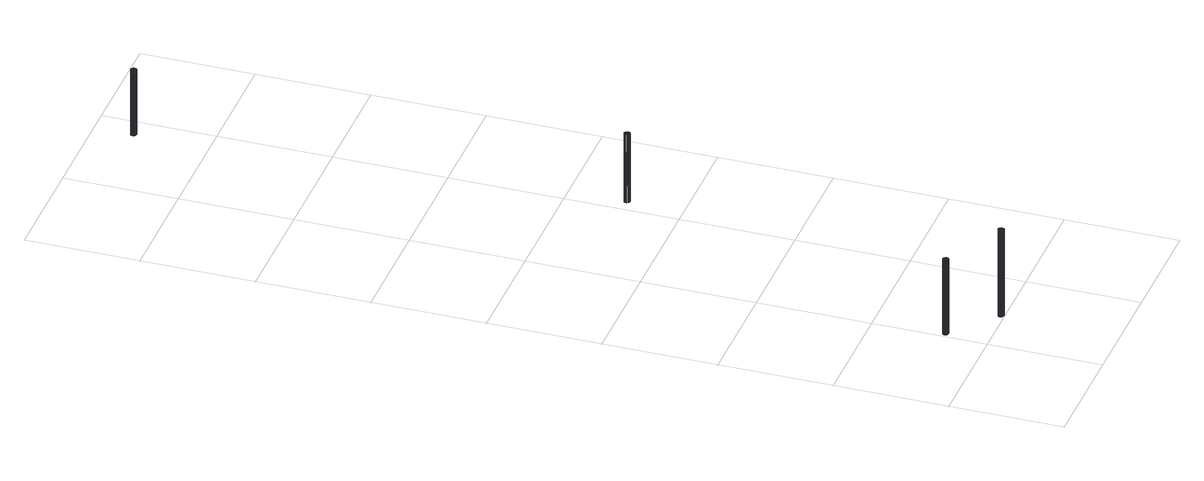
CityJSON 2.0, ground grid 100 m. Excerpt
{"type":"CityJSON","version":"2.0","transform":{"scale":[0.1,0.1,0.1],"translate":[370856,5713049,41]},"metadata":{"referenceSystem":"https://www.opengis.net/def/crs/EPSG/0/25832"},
"CityObjects":{
"building1":{"type":"Building","attributes":{"Geometrietyp2DReferenz":"1000","Gemeindeschluessel":"05513000","function":"51002_1251","roofType":"1000","measuredHeight":72.28},"geometry":[{"type":"Solid","lod":"2","boundaries":[[[[0,1,2]],[[1,3,2]],[[4,5,0]],[[5,1,0]],[[6,7,4]],[[7,5,4]],[[8,9,6]],[[9,7,6]],[[10,11,8]],[[11,9,8]],[[12,13,10]],[[13,11,10]],[[14,15,12]],[[15,13,12]],[[16,17,14]],[[17,15,14]],[[18,19,16]],[[19,17,16]],[[20,21,18]],[[21,19,18]],[[22,23,20]],[[23,21,20]],[[24,25,22]],[[25,23,22]],[[26,27,24]],[[27,25,24]],[[28,29,26]],[[29,27,26]],[[30,31,28]],[[31,29,28]],[[32,33,30]],[[33,31,30]],[[34,35,32]],[[35,33,32]],[[36,37,34]],[[37,35,34]],[[38,39,36]],[[2,3,38]],[[39,37,36]],[[3,39,38]],[[3,1,39]],[[1,5,39]],[[5,7,39]],[[7,9,39]],[[9,11,39]],[[11,13,39]],[[13,15,39]],[[15,17,39]],[[17,19,39]],[[19,21,39]],[[21,23,39]],[[23,25,39]],[[25,27,39]],[[27,29,39]],[[29,31,39]],[[31,33,39]],[[33,35,39]],[[35,37,39]],[[0,2,4]],[[2,38,4]],[[38,36,4]],[[36,34,4]],[[34,32,4]],[[32,30,4]],[[30,28,4]],[[28,26,4]],[[26,24,4]],[[24,22,4]],[[22,20,4]],[[20,18,4]],[[18,16,4]],[[16,14,4]],[[14,12,4]],[[12,10,4]],[[10,8,4]],[[8,6,4]]]],"semantics":{"surfaces":[{"type":"WallSurface"},{"type":"GroundSurface"},{"type":"RoofSurface"}],"values":[[0,0,0,0,0,0,0,0,0,0,0,0,0,0,0,0,0,0,0,0,0,0,0,0,0,0,0,0,0,0,0,0,0,0,0,0,0,0,0,0,1,1,1,1,1,1,1,1,1,1,1,1,1,1,1,1,1,1,2,2,2,2,2,2,2,2,2,2,2,2,2,2,2,2,2,2]]}}]},
"building2":{"type":"Building","attributes":{"Geometrietyp2DReferenz":"1000","Gemeindeschluessel":"05513000","function":"51002_1251","roofType":"1000","measuredHeight":83.71},"geometry":[{"type":"Solid","lod":"2","boundaries":[[[[40,41,42]],[[41,43,42]],[[44,45,40]],[[45,41,40]],[[46,47,44]],[[47,45,44]],[[48,49,46]],[[49,47,46]],[[50,51,48]],[[51,49,48]],[[52,53,50]],[[53,51,50]],[[54,55,52]],[[55,53,52]],[[56,57,54]],[[57,55,54]],[[58,59,56]],[[59,57,56]],[[60,61,58]],[[61,59,58]],[[62,63,60]],[[63,61,60]],[[64,65,62]],[[65,63,62]],[[66,67,64]],[[67,65,64]],[[68,69,66]],[[69,67,66]],[[70,71,68]],[[71,69,68]],[[72,73,70]],[[73,71,70]],[[74,75,72]],[[76,77,78]],[[75,73,72]],[[78,79,74]],[[79,75,74]],[[77,79,78]],[[42,43,76]],[[43,77,76]],[[45,47,77]],[[47,49,77]],[[49,51,77]],[[51,53,77]],[[53,55,77]],[[55,57,77]],[[57,59,77]],[[59,61,77]],[[61,63,77]],[[63,65,77]],[[65,67,77]],[[67,69,77]],[[69,71,77]],[[43,41,77]],[[41,45,77]],[[75,79,77]],[[71,73,77]],[[73,75,77]],[[40,42,44]],[[42,76,44]],[[76,78,44]],[[78,74,44]],[[74,72,44]],[[72,70,44]],[[70,68,44]],[[68,66,44]],[[66,64,44]],[[64,62,44]],[[62,60,44]],[[60,58,44]],[[58,56,44]],[[56,54,44]],[[54,52,44]],[[52,50,44]],[[50,48,44]],[[48,46,44]]]],"semantics":{"surfaces":[{"type":"WallSurface"},{"type":"GroundSurface"},{"type":"RoofSurface"}],"values":[[0,0,0,0,0,0,0,0,0,0,0,0,0,0,0,0,0,0,0,0,0,0,0,0,0,0,0,0,0,0,0,0,0,0,0,0,0,0,0,0,1,1,1,1,1,1,1,1,1,1,1,1,1,1,1,1,1,1,2,2,2,2,2,2,2,2,2,2,2,2,2,2,2,2,2,2]]}}]},
"building3":{"type":"Building","attributes":{"Geometrietyp2DReferenz":"1000","Gemeindeschluessel":"05513000","function":"51002_1251","roofType":"1000","measuredHeight":65.94},"geometry":[{"type":"Solid","lod":"2","boundaries":[[[[80,81,82]],[[83,84,85]],[[84,80,85]],[[86,87,83]],[[87,84,83]],[[88,89,86]],[[89,87,86]],[[90,91,88]],[[91,89,88]],[[92,93,90]],[[93,91,90]],[[94,95,92]],[[95,93,92]],[[96,97,94]],[[97,95,94]],[[98,99,96]],[[99,97,96]],[[100,101,98]],[[101,99,98]],[[102,103,100]],[[103,101,100]],[[104,105,102]],[[105,103,102]],[[106,107,104]],[[107,105,104]],[[108,109,106]],[[109,107,106]],[[110,111,108]],[[111,109,108]],[[112,113,110]],[[113,111,110]],[[114,115,112]],[[115,113,112]],[[116,117,114]],[[117,115,114]],[[118,119,116]],[[119,117,116]],[[82,81,118]],[[81,119,118]],[[85,80,82]],[[99,101,97]],[[101,103,97]],[[103,105,97]],[[105,107,97]],[[107,109,97]],[[109,111,97]],[[111,113,97]],[[113,115,97]],[[115,117,97]],[[117,119,97]],[[119,81,97]],[[81,80,97]],[[80,84,97]],[[84,87,97]],[[87,89,97]],[[89,91,97]],[[91,93,97]],[[93,95,97]],[[100,98,102]],[[98,96,102]],[[96,94,102]],[[94,92,102]],[[92,90,102]],[[90,88,102]],[[88,86,102]],[[86,83,102]],[[83,85,102]],[[85,82,102]],[[82,118,102]],[[118,116,102]],[[116,114,102]],[[114,112,102]],[[112,110,102]],[[110,108,102]],[[108,106,102]],[[106,104,102]]]],"semantics":{"surfaces":[{"type":"WallSurface"},{"type":"GroundSurface"},{"type":"RoofSurface"}],"values":[[0,0,0,0,0,0,0,0,0,0,0,0,0,0,0,0,0,0,0,0,0,0,0,0,0,0,0,0,0,0,0,0,0,0,0,0,0,0,0,0,1,1,1,1,1,1,1,1,1,1,1,1,1,1,1,1,1,1,2,2,2,2,2,2,2,2,2,2,2,2,2,2,2,2,2,2]]}}]},
"building4":{"type":"Building","attributes":{"Geometrietyp2DReferenz":"1000","Gemeindeschluessel":"05513000","function":"51002_1251","roofType":"1000","measuredHeight":62.71},"geometry":[{"type":"Solid","lod":"2","boundaries":[[[[120,121,122]],[[121,123,122]],[[124,125,120]],[[125,121,120]],[[126,127,124]],[[127,125,124]],[[128,129,126]],[[129,127,126]],[[130,131,128]],[[131,129,128]],[[132,133,130]],[[133,131,130]],[[134,135,132]],[[135,133,132]],[[136,137,134]],[[137,135,134]],[[138,139,136]],[[139,137,136]],[[140,141,138]],[[141,139,138]],[[142,143,140]],[[143,141,140]],[[144,145,142]],[[145,143,142]],[[146,147,144]],[[147,145,144]],[[148,149,146]],[[149,147,146]],[[150,151,148]],[[151,149,148]],[[152,153,150]],[[153,151,150]],[[154,155,152]],[[155,153,152]],[[156,157,154]],[[157,155,154]],[[158,159,156]],[[159,157,156]],[[122,123,158]],[[123,159,158]],[[123,121,159]],[[121,125,159]],[[125,127,159]],[[127,129,159]],[[129,131,159]],[[131,133,159]],[[133,135,159]],[[135,137,159]],[[137,139,159]],[[139,141,159]],[[141,143,159]],[[143,145,159]],[[145,147,159]],[[147,149,159]],[[149,151,159]],[[151,153,159]],[[153,155,159]],[[155,157,159]],[[152,150,124]],[[150,148,124]],[[148,146,124]],[[146,144,124]],[[144,142,124]],[[142,140,124]],[[140,138,124]],[[138,136,124]],[[136,134,124]],[[134,132,124]],[[132,130,124]],[[130,128,124]],[[128,126,124]],[[120,122,124]],[[122,158,124]],[[158,156,124]],[[156,154,124]],[[154,152,124]]]],"semantics":{"surfaces":[{"type":"WallSurface"},{"type":"GroundSurface"},{"type":"RoofSurface"}],"values":[[0,0,0,0,0,0,0,0,0,0,0,0,0,0,0,0,0,0,0,0,0,0,0,0,0,0,0,0,0,0,0,0,0,0,0,0,0,0,0,0,1,1,1,1,1,1,1,1,1,1,1,1,1,1,1,1,1,1,2,2,2,2,2,2,2,2,2,2,2,2,2,2,2,2,2,2]]}}]}
},
"vertices":[
[49,380,746],[49,380,23],[45,387,746],[45,387,23],[52,373,746],[52,373,23],[52,365,746],[52,365,23],[49,358,746],[49,358,23],[45,351,746],[45,351,23],[38,347,746],[38,347,23],[31,344,746],[31,344,23],[23,344,746],[23,344,23],[16,347,746],[16,347,23],[9,351,746],[9,351,23],[5,358,746],[5,358,23],[2,365,746],[2,365,23],[2,373,746],[2,373,23],[5,380,746],[5,380,23],[9,387,746],[9,387,23],[16,391,746],[16,391,23],[23,394,746],[23,394,23],[31,394,746],[31,394,23],[38,391,746],[38,391,23],
[458,37,858],[458,37,21],[454,44,858],[454,44,21],[461,30,858],[461,30,21],[461,22,858],[461,22,21],[458,15,858],[458,15,21],[454,8,858],[454,8,21],[447,4,858],[447,4,21],[440,1,858],[440,1,21],[432,1,858],[432,1,21],[425,4,858],[425,4,21],[418,8,858],[418,8,21],[414,15,858],[414,15,21],[411,22,858],[411,22,21],[411,30,858],[411,30,21],[414,37,858],[414,37,21],[418,44,858],[418,44,21],[425,48,858],[425,48,21],[432,51,858],[432,51,21],[447,48,858],[447,48,21],[440,51,858],[440,51,21],
[1113,3491,6],[1116,3484,6],[1116,3484,665],[1113,3499,665],[1113,3499,6],[1113,3491,665],[1116,3506,665],[1116,3506,6],[1120,3513,665],[1120,3513,6],[1126,3517,665],[1126,3517,6],[1134,3520,665],[1134,3520,6],[1142,3520,665],[1142,3520,6],[1149,3517,665],[1149,3517,6],[1156,3513,665],[1156,3513,6],[1160,3506,665],[1160,3506,6],[1163,3499,665],[1163,3499,6],[1163,3491,665],[1163,3491,6],[1160,3484,665],[1160,3484,6],[1156,3477,665],[1156,3477,6],[1149,3473,665],[1149,3473,6],[1142,3470,665],[1142,3470,6],[1134,3470,665],[1134,3470,6],[1126,3473,665],[1126,3473,6],[1120,3477,665],[1120,3477,6],
[812,7659,657],[812,7659,30],[807,7666,657],[807,7666,30],[814,7652,657],[814,7652,30],[814,7644,657],[814,7644,30],[812,7637,657],[812,7637,30],[807,7630,657],[807,7630,30],[801,7626,657],[801,7626,30],[794,7623,657],[794,7623,30],[786,7623,657],[786,7623,30],[778,7626,657],[778,7626,30],[772,7630,657],[772,7630,30],[767,7637,657],[767,7637,30],[765,7644,657],[765,7644,30],[765,7652,657],[765,7652,30],[767,7659,657],[767,7659,30],[772,7666,657],[772,7666,30],[778,7670,657],[778,7670,30],[786,7673,657],[786,7673,30],[794,7673,657],[794,7673,30],[801,7670,657],[801,7670,30]
]}
